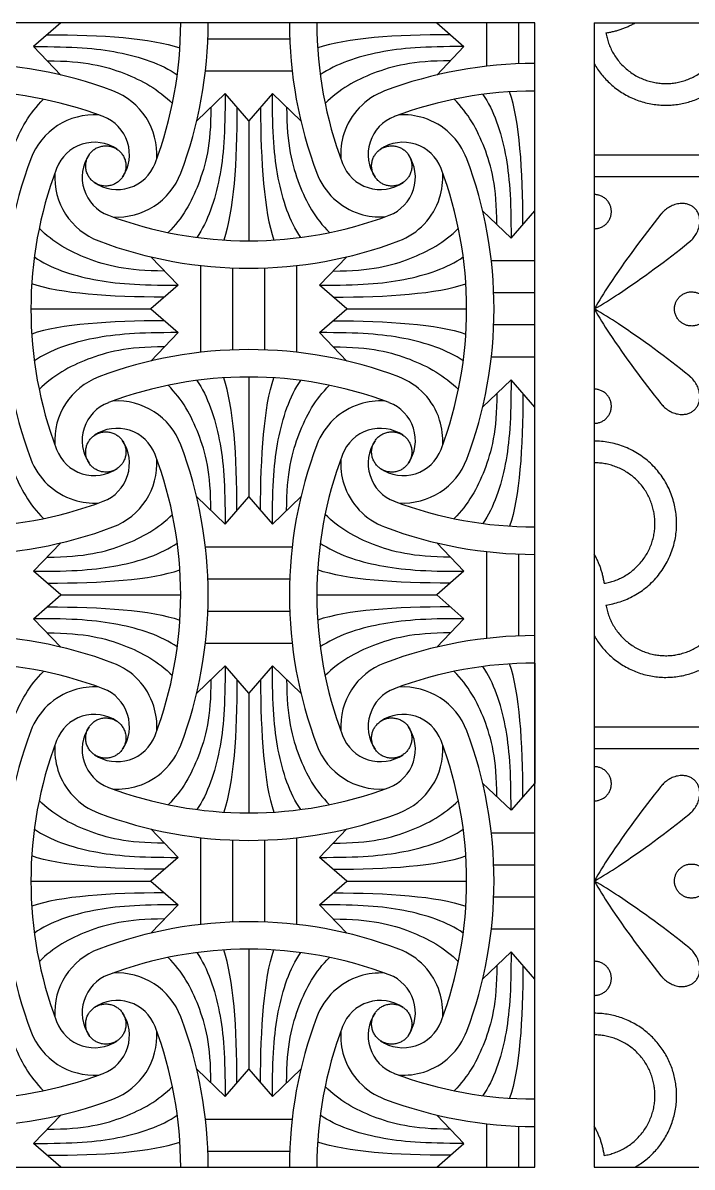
# Model space of a CAD drawing. Header units: millimetres. Extents: x -101 to 102, y -117 to 99.
# Drawn here: x -27.68 to 0.43, y 51.3 to 99.34 of the extents above; entities that cross this region are included whole.
import ezdxf

# ---------------------------------------------------------------- set-up
doc = ezdxf.new("R2010")
doc.units = ezdxf.units.MM
doc.header["$MEASUREMENT"] = 0
doc.layers.add('Layer 03', color=5, linetype='Continuous')

msp = doc.modelspace()

# ---------------------------------------------------------------- linework, layer by layer
at = {"layer": 'Layer 03'}
for p, q in [((-6.177, 99.337), (-54.218, 99.337)), ((-26.08, 99.337), (-27.226, 98.343)), ((-10.294, 99.337), (-10.294, 99.337)), ((-10.294, 99.337), (-9.148, 98.343)), ((-8.195, 97.516), (-8.195, 99.337)), ((-6.849, 97.617), (-6.849, 99.337)), ((-6.177, 51.296), (-6.177, 99.337)), ((-3.675, 99.337), (44.366, 99.337)), ((-19.907, 98.665), (-16.467, 98.665)), ((-20.009, 97.32), (-16.365, 97.32)), ((-18.187, 95.221), (-19.181, 96.366)), ((-17.193, 96.366), (-18.187, 95.221)), ((-6.177, 91.444), (-6.177, 96.477)), ((8.336, 93.787), (-3.675, 93.787)), ((8.336, 92.877), (-3.675, 92.877)), ((-7.171, 90.299), (-6.177, 91.444)), ((-6.177, 91.444), (-6.177, 91.444)), ((-20.205, 85.506), (-20.205, 89.149)), ((-18.86, 85.607), (-18.86, 89.047)), ((-17.514, 85.607), (-17.514, 89.047)), ((-16.169, 85.506), (-16.169, 89.149)), ((-6.177, 89.345), (-7.998, 89.345)), ((-6.177, 89.345), (-6.177, 89.345)), ((-21.158, 88.321), (-22.304, 87.327)), ((-14.07, 87.327), (-15.216, 88.321)), ((-6.177, 88), (-7.897, 88)), ((-22.304, 87.327), (-21.158, 86.333)), ((-15.216, 86.333), (-14.07, 87.327)), ((-6.177, 86.655), (-7.897, 86.655)), ((-6.177, 85.309), (-7.998, 85.309)), ((-6.177, 83.21), (-7.171, 84.356)), ((-6.177, 78.177), (-6.177, 83.21)), ((-6.177, 83.21), (-6.177, 83.21)), ((-19.181, 78.288), (-18.187, 79.434)), ((-18.187, 79.434), (-17.193, 78.288)), ((-20.009, 77.335), (-16.365, 77.335)), ((-8.195, 73.495), (-8.195, 77.139)), ((-6.849, 73.597), (-6.849, 77.037)), ((-26.08, 75.317), (-27.226, 76.311)), ((-19.907, 75.989), (-16.467, 75.989)), ((-9.148, 76.311), (-10.294, 75.317)), ((-27.226, 74.323), (-26.08, 75.317)), ((-10.294, 75.317), (-9.148, 74.323)), ((-19.907, 74.644), (-16.467, 74.644)), ((-20.009, 73.299), (-16.365, 73.299)), ((-18.187, 71.2), (-19.181, 72.346)), ((-17.193, 72.346), (-18.187, 71.2)), ((-6.177, 72.457), (-6.177, 67.423)), ((8.336, 69.767), (-3.675, 69.767)), ((8.336, 68.857), (-3.675, 68.857)), ((-6.177, 67.423), (-7.171, 66.278)), ((-6.177, 67.423), (-6.177, 67.423)), ((-20.205, 61.485), (-20.205, 65.128)), ((-18.86, 61.587), (-18.86, 65.027)), ((-17.514, 61.587), (-17.514, 65.027)), ((-16.169, 61.485), (-16.169, 65.128)), ((-6.177, 65.324), (-7.998, 65.324)), ((-6.177, 65.324), (-6.177, 65.324)), ((-21.158, 64.301), (-22.304, 63.307)), ((-14.07, 63.307), (-15.216, 64.301)), ((-6.177, 63.979), (-7.897, 63.979)), ((-22.304, 63.307), (-21.158, 62.313)), ((-15.216, 62.313), (-14.07, 63.307)), ((-6.177, 62.634), (-7.897, 62.634)), ((-6.177, 61.289), (-7.998, 61.289)), ((-6.177, 59.19), (-7.171, 60.335)), ((-6.177, 54.157), (-6.177, 59.19)), ((-19.181, 54.268), (-18.187, 55.413)), ((-18.187, 55.413), (-17.193, 54.268)), ((-20.009, 53.314), (-16.365, 53.314)), ((-8.195, 51.296), (-8.195, 53.118)), ((-6.849, 51.296), (-6.849, 53.016)), ((-26.08, 51.296), (-27.226, 52.29)), ((-19.907, 51.969), (-16.467, 51.969)), ((-10.294, 51.296), (-9.148, 52.29)), ((-54.218, 51.296), (-6.177, 51.296)), ((-26.08, 51.296), (-26.08, 51.296))]:
    msp.add_line(p, q, dxfattribs=at)
for points in [[(-3.675, 99.337), (-3.675, 51.296)], [(-26.08, 97.149), (-27.226, 98.343)], [(-10.294, 97.149), (-9.148, 98.343)], [(-20.375, 95.221), (-19.181, 96.366)], [(-15.999, 95.221), (-17.193, 96.366)], [(-18.187, 95.221), (-18.187, 90.188)], [(-8.365, 91.444), (-7.171, 90.299)], [(-22.304, 89.515), (-21.158, 88.321)], [(-14.07, 89.515), (-15.216, 88.321)], [(-27.337, 87.327), (-22.304, 87.327)], [(-16.169, 87.327), (-16.169, 87.327)], [(-14.07, 87.327), (-9.037, 87.327)], [(-22.304, 85.139), (-21.158, 86.333)], [(-14.07, 85.139), (-15.216, 86.333)], [(-18.187, 84.467), (-18.187, 79.434)], [(-8.365, 83.21), (-7.171, 84.356)], [(-20.375, 79.434), (-19.181, 78.288)], [(-15.999, 79.434), (-17.193, 78.288)], [(-26.08, 77.505), (-27.226, 76.311)], [(-10.294, 77.505), (-9.148, 76.311)], [(-26.08, 75.317), (-21.047, 75.317)], [(-15.327, 75.317), (-10.294, 75.317)], [(-26.08, 73.129), (-27.226, 74.323)], [(-10.294, 73.129), (-9.148, 74.323)], [(-20.375, 71.2), (-19.181, 72.346)], [(-15.999, 71.2), (-17.193, 72.346)], [(-18.187, 71.2), (-18.187, 66.167)], [(-8.365, 67.423), (-7.171, 66.278)], [(-22.304, 65.495), (-21.158, 64.301)], [(-14.07, 65.495), (-15.216, 64.301)], [(-27.337, 63.307), (-22.304, 63.307)], [(-16.169, 63.307), (-16.169, 63.307)], [(-14.07, 63.307), (-9.037, 63.307)], [(-22.304, 61.119), (-21.158, 62.313)], [(-14.07, 61.119), (-15.216, 62.313)], [(-18.187, 60.446), (-18.187, 55.413)], [(-8.365, 59.19), (-7.171, 60.335)], [(-20.375, 55.413), (-19.181, 54.268)], [(-15.999, 55.413), (-17.193, 54.268)], [(-26.08, 53.484), (-27.226, 52.29)], [(-10.294, 53.484), (-9.148, 52.29)], [(-3.675, 51.296), (44.366, 51.296)]]:
    msp.add_lwpolyline(points, dxfattribs=at)
for centre, radius, start, end in [((-37.767, 99.337), 16.72, 339.3472, 0), ((-37.767, 99.337), 17.873, 339.3472, 0), ((1.393, 99.337), 17.873, 180, 200.6528), ((1.393, 99.337), 16.72, 180, 200.6528), ((-30.197, 79.757), 17.873, 69.3472, 110.6528), ((-6.177, 79.757), 17.873, 90, 110.6528), ((-30.197, 79.757), 16.72, 69.3472, 110.6528), ((-24.9, 93.812), 2.853, 356.2943, 69.3472), ((-11.474, 93.812), 2.853, 110.6528, 162.3857), ((-6.177, 79.757), 16.72, 90, 110.6528), ((-24.672, 92.625), 2.853, 86.2944, 159.3472), ((-24.9, 93.812), 1.7, 325.8815, 69.3472), ((-11.474, 93.812), 1.7, 110.6528, 214.1185), ((-11.702, 92.625), 2.853, 72.3857, 93.7057), ((-11.702, 92.625), 2.853, 20.6528, 72.3857), ((-11.474, 93.812), 2.853, 162.3857, 183.7057), ((-24.672, 92.625), 1.7, 55.8815, 159.3472), ((-11.702, 92.625), 1.7, 20.6528, 124.1185), ((-23.485, 92.853), 1.7, 145.8815, 249.3472), ((-12.89, 92.853), 1.7, 290.6528, 34.1185), ((-10.617, 87.327), 17.873, 159.3472, 200.6528), ((-10.617, 87.327), 16.72, 159.3472, 200.6528), ((-23.713, 94.04), 1.7, 235.8815, 339.3472), ((-12.661, 94.04), 1.7, 200.6528, 304.1185), ((-25.757, 87.327), 16.72, 339.3472, 20.6528), ((-25.757, 87.327), 17.873, 339.3472, 20.6528), ((-23.485, 92.853), 2.853, 176.2943, 249.3472), ((-23.713, 94.04), 2.853, 266.2943, 339.3472), ((-12.661, 94.04), 2.853, 200.6528, 252.3857), ((-12.89, 92.853), 2.853, 342.3857, 3.7057), ((-12.89, 92.853), 2.853, 290.6528, 342.3857), ((-12.661, 94.04), 2.853, 252.3857, 273.7057), ((30.32, 66.153), 40.071, 141.1298, 146.3838), ((-18.187, 106.907), 16.72, 249.3472, 290.6528), ((-18.187, 106.907), 17.873, 249.3472, 290.6528), ((-24.848, 121.322), 40.071, 303.6162, 308.8702), ((11.927, 78.381), 17.984, 146.3838, 150.17), ((-12.621, 102.929), 17.984, 299.83, 303.6162), ((-12.621, 71.726), 17.984, 56.3838, 60.17), ((11.927, 96.273), 17.984, 209.83, 213.6162), ((-24.848, 53.333), 40.071, 51.1298, 56.3838), ((30.32, 108.501), 40.071, 213.6162, 218.8702), ((-18.187, 67.747), 17.873, 69.3472, 110.6528), ((-23.485, 81.801), 2.853, 110.6528, 183.7057), ((-18.187, 67.747), 16.72, 69.3472, 110.6528), ((-12.89, 81.801), 2.853, 17.6143, 69.3472), ((-23.485, 81.801), 1.7, 110.6528, 214.1185), ((-23.713, 80.614), 2.853, 20.6528, 93.7057), ((-12.661, 80.614), 2.853, 107.6143, 159.3472), ((-12.661, 80.614), 2.853, 86.2943, 107.6143), ((-12.89, 81.801), 1.7, 325.8815, 69.3472), ((-12.89, 81.801), 2.853, 356.2943, 17.6143), ((-23.713, 80.614), 1.7, 20.6528, 124.1185), ((-12.661, 80.614), 1.7, 55.8815, 159.3472), ((-24.9, 80.843), 1.7, 290.6528, 34.1185), ((-11.474, 80.843), 1.7, 145.8815, 249.3472), ((-24.672, 82.03), 1.7, 200.6528, 304.1185), ((-37.767, 75.317), 16.72, 339.3472, 20.6528), ((-37.767, 75.317), 17.873, 339.3472, 20.6528), ((1.393, 75.317), 17.873, 159.3472, 200.6528), ((1.393, 75.317), 16.72, 159.3472, 200.6528), ((-11.702, 82.03), 1.7, 235.8815, 339.3472), ((-24.672, 82.03), 2.853, 200.6528, 252.3857), ((-24.9, 80.843), 2.853, 290.6528, 3.7057), ((-11.474, 80.843), 2.853, 176.2943, 197.6143), ((-11.702, 82.03), 2.853, 266.2943, 339.3472), ((-11.474, 80.843), 2.853, 197.6143, 249.3472), ((-24.672, 82.03), 2.853, 252.3857, 273.7057), ((-30.197, 94.897), 16.72, 249.3472, 290.6528), ((-6.177, 94.897), 16.72, 249.3472, 270), ((-30.197, 94.897), 17.873, 249.3472, 290.6528), ((-6.177, 94.897), 17.873, 249.3472, 270), ((-30.197, 55.737), 17.873, 69.3472, 110.6528), ((-6.177, 55.737), 17.873, 90, 110.6528), ((-30.197, 55.737), 16.72, 69.3472, 110.6528), ((-24.9, 69.791), 2.853, 17.6143, 69.3472), ((-11.474, 69.791), 2.853, 110.6528, 183.7057), ((-6.177, 55.737), 16.72, 90, 110.6528), ((-24.672, 68.604), 2.853, 107.6143, 159.3472), ((-24.672, 68.604), 2.853, 86.2943, 107.6143), ((-24.9, 69.791), 1.7, 325.8815, 69.3472), ((-11.474, 69.791), 1.7, 110.6528, 214.1185), ((-11.702, 68.604), 2.853, 20.6528, 93.7057), ((-24.9, 69.791), 2.853, 356.2943, 17.6143), ((-24.672, 68.604), 1.7, 55.8815, 159.3472), ((-11.702, 68.604), 1.7, 20.6528, 124.1185), ((-23.485, 68.832), 1.7, 145.8815, 249.3472), ((-12.89, 68.832), 1.7, 290.6528, 34.1185), ((-10.617, 63.307), 17.873, 159.3472, 200.6528), ((-10.617, 63.307), 16.72, 159.3472, 200.6528), ((-23.713, 70.019), 1.7, 235.8815, 339.3472), ((-12.661, 70.019), 1.7, 200.6528, 304.1185), ((-25.757, 63.307), 16.72, 339.3472, 20.6528), ((-25.757, 63.307), 17.873, 339.3472, 20.6528), ((-23.485, 68.832), 2.853, 176.2943, 197.6143), ((-23.713, 70.019), 2.853, 287.6143, 339.3472), ((-12.661, 70.019), 2.853, 200.6528, 273.7057), ((-12.89, 68.832), 2.853, 290.6528, 3.7057), ((-23.485, 68.832), 2.853, 197.6143, 249.3472), ((-23.713, 70.019), 2.853, 266.2943, 287.6143), ((30.32, 42.133), 40.071, 141.1298, 146.3838), ((-18.187, 82.887), 16.72, 249.3472, 290.6528), ((-18.187, 82.887), 17.873, 249.3472, 290.6528), ((-24.848, 97.301), 40.071, 303.6162, 308.8702), ((11.927, 54.361), 17.984, 146.3838, 150.17), ((-12.621, 78.908), 17.984, 299.83, 303.6162), ((-12.621, 47.705), 17.984, 56.3838, 60.17), ((11.927, 72.253), 17.984, 209.83, 213.6162), ((-24.848, 29.312), 40.071, 51.1298, 56.3838), ((30.32, 84.48), 40.071, 213.6162, 218.8702), ((-18.187, 43.726), 17.873, 69.3472, 110.6528), ((-23.485, 57.781), 2.853, 110.6528, 183.7057), ((-18.187, 43.726), 16.72, 69.3472, 110.6528), ((-12.89, 57.781), 2.853, 17.6143, 69.3472), ((-23.485, 57.781), 1.7, 110.6528, 214.1185), ((-23.713, 56.594), 2.853, 20.6528, 93.7057), ((-12.661, 56.594), 2.853, 107.6143, 159.3472), ((-12.661, 56.594), 2.853, 86.2943, 107.6143), ((-12.89, 57.781), 1.7, 325.8815, 69.3472), ((-12.89, 57.781), 2.853, 356.2943, 17.6143), ((-23.713, 56.594), 1.7, 20.6528, 124.1185), ((-12.661, 56.594), 1.7, 55.8815, 159.3472), ((-24.9, 56.822), 1.7, 290.6528, 34.1185), ((-11.474, 56.822), 1.7, 145.8815, 249.3472), ((-24.672, 58.009), 1.7, 200.6528, 304.1185), ((-37.767, 51.296), 16.72, 360, 20.6528), ((-37.767, 51.296), 17.873, 360, 20.6528), ((1.393, 51.296), 17.873, 159.3472, 180), ((1.393, 51.296), 16.72, 159.3472, 180), ((-11.702, 58.009), 1.7, 235.8815, 339.3472), ((-24.672, 58.009), 2.853, 200.6528, 273.7057), ((-24.9, 56.822), 2.853, 290.6528, 3.7057), ((-11.474, 56.822), 2.853, 176.2943, 197.6143), ((-11.702, 58.009), 2.853, 287.6143, 339.3472), ((-11.474, 56.822), 2.853, 197.6143, 249.3472), ((-11.702, 58.009), 2.853, 266.2943, 287.6143), ((-30.197, 70.877), 16.72, 249.3472, 290.6528), ((-6.177, 70.877), 16.72, 249.3472, 270), ((-30.197, 70.877), 17.873, 249.3472, 290.6528), ((-6.177, 70.877), 17.873, 249.3472, 270)]:
    msp.add_arc(centre, radius, start, end, dxfattribs=at)
for points, weights, knots in [([(-3.675, 97.623), (-2.356, 95.313), (0.215, 95.996), (2.785, 96.678), (2.785, 99.337)], [1, 0.792622315499, 1, 0.792622315499, 1], [2.567925, 2.567925, 2.567925, 9.059008, 9.059008, 15.55009, 15.55009, 15.55009]), ([(-3.185, 98.917), (-2.798, 96.605), (-0.461, 96.799), (1.876, 96.993), (1.876, 99.337)], [1, 0.735775227624, 1, 0.735775227624, 1], [0.819926, 0.819926, 0.819926, 8.185008, 8.185008, 15.55009, 15.55009, 15.55009]), ([(-23.511, 92.831), (-23.01, 93.512), (-23.691, 94.013), (-24.372, 94.514), (-24.873, 93.834), (-25.374, 93.153), (-24.693, 92.652), (-24.013, 92.15), (-23.511, 92.831)], [1, 0.707106781187, 1, 0.707106781187, 1, 0.707106781187, 1, 0.707106781187, 1], [0, 0, 0, 2.764038, 2.764038, 5.528077, 5.528077, 8.292115, 8.292115, 11.056154, 11.056154, 11.056154]), ([(-11.501, 92.831), (-11, 93.512), (-11.681, 94.013), (-12.361, 94.514), (-12.863, 93.834), (-13.364, 93.153), (-12.683, 92.652), (-12.002, 92.15), (-11.501, 92.831)], [1, 0.707106781187, 1, 0.707106781187, 1, 0.707106781187, 1, 0.707106781187, 1], [0, 0, 0, 2.764038, 2.764038, 5.528077, 5.528077, 8.292115, 8.292115, 11.056154, 11.056154, 11.056154]), ([(-3.675, 90.695), (-2.958, 90.695), (-2.958, 91.412), (-2.958, 92.128), (-3.675, 92.128)], [1, 0.707106781187, 1, 0.707106781187, 1], [6.045576, 6.045576, 6.045576, 7.900515, 7.900515, 9.755455, 9.755455, 9.755455]), ([(0.299, 90.124), (0.352, 90.167), (0.402, 90.216), (1.14, 90.955), (0.547, 91.548), (-0.047, 92.142), (-0.786, 91.403), (-0.835, 91.354), (-0.878, 91.3)], [0.951285441097, 0.97318836636, 1, 0.707106781187, 1, 0.707106781187, 1, 0.97318836636, 0.951285441097], [1.427005, 1.427005, 1.427005, 1.570796, 1.570796, 3.141593, 3.141593, 4.712389, 4.712389, 4.856181, 4.856181, 4.856181]), ([(0.126, 86.669), (0.784, 86.386), (1.068, 87.044), (1.351, 87.701), (0.694, 87.985), (0.036, 88.269), (-0.248, 87.611), (-0.531, 86.953), (0.126, 86.669)], [1, 0.707106781187, 1, 0.707106781187, 1, 0.707106781187, 1, 0.707106781187, 1], [0, 0, 0, 1.85494, 1.85494, 3.709879, 3.709879, 5.564819, 5.564819, 7.419758, 7.419758, 7.419758]), ([(-0.878, 83.354), (-0.835, 83.3), (-0.786, 83.251), (-0.047, 82.512), (0.547, 83.106), (1.14, 83.7), (0.402, 84.438), (0.352, 84.487), (0.299, 84.531)], [0.951285441097, 0.97318836636, 1, 0.707106781187, 1, 0.707106781187, 1, 0.97318836636, 0.951285441097], [1.427005, 1.427005, 1.427005, 1.570796, 1.570796, 3.141593, 3.141593, 4.712389, 4.712389, 4.856181, 4.856181, 4.856181]), ([(-3.675, 82.526), (-2.958, 82.526), (-2.958, 83.243), (-2.958, 83.959), (-3.675, 83.959)], [1, 0.707106781186, 1, 0.707106781186, 1], [2.335696, 2.335696, 2.335696, 4.190636, 4.190636, 6.045576, 6.045576, 6.045576]), ([(-23.511, 80.821), (-23.01, 81.502), (-23.691, 82.003), (-24.372, 82.504), (-24.873, 81.823), (-25.374, 81.143), (-24.693, 80.641), (-24.013, 80.14), (-23.511, 80.821)], [1, 0.707106781187, 1, 0.707106781187, 1, 0.707106781187, 1, 0.707106781187, 1], [0, 0, 0, 2.764038, 2.764038, 5.528077, 5.528077, 8.292115, 8.292115, 11.056154, 11.056154, 11.056154]), ([(-11.501, 80.821), (-11, 81.502), (-11.681, 82.003), (-12.361, 82.504), (-12.863, 81.823), (-13.364, 81.143), (-12.683, 80.641), (-12.002, 80.14), (-11.501, 80.821)], [1, 0.707106781187, 1, 0.707106781187, 1, 0.707106781187, 1, 0.707106781187, 1], [0, 0, 0, 2.764038, 2.764038, 5.528077, 5.528077, 8.292115, 8.292115, 11.056154, 11.056154, 11.056154]), ([(-3.185, 74.897), (0.003, 75.353), (-0.226, 78.565), (-0.455, 81.777), (-3.675, 81.777)], [1, 0.731783704838, 1, 0.731783704838, 1], [0.703603, 0.703603, 0.703603, 8.126846, 8.126846, 15.55009, 15.55009, 15.55009]), ([(-3.255, 75.807), (-0.942, 76.193), (-1.136, 78.53), (-1.33, 80.867), (-3.675, 80.867)], [1, 0.735775227624, 1, 0.735775227624, 1], [0.819926, 0.819926, 0.819926, 8.185008, 8.185008, 15.55009, 15.55009, 15.55009]), ([(-3.675, 73.603), (-2.356, 71.293), (0.215, 71.975), (2.785, 72.657), (2.785, 75.317)], [1, 0.792622315499, 1, 0.792622315499, 1], [2.567925, 2.567925, 2.567925, 9.059008, 9.059008, 15.55009, 15.55009, 15.55009]), ([(-3.185, 74.897), (-2.798, 72.584), (-0.461, 72.778), (1.876, 72.972), (1.876, 75.317)], [1, 0.735775227624, 1, 0.735775227624, 1], [0.819926, 0.819926, 0.819926, 8.185008, 8.185008, 15.55009, 15.55009, 15.55009]), ([(-23.511, 68.811), (-23.01, 69.491), (-23.691, 69.992), (-24.372, 70.494), (-24.873, 69.813), (-25.374, 69.132), (-24.693, 68.631), (-24.013, 68.13), (-23.511, 68.811)], [1, 0.707106781187, 1, 0.707106781187, 1, 0.707106781187, 1, 0.707106781187, 1], [0, 0, 0, 2.764038, 2.764038, 5.528077, 5.528077, 8.292115, 8.292115, 11.056154, 11.056154, 11.056154]), ([(-11.501, 68.811), (-11, 69.491), (-11.681, 69.992), (-12.361, 70.494), (-12.863, 69.813), (-13.364, 69.132), (-12.683, 68.631), (-12.002, 68.13), (-11.501, 68.811)], [1, 0.707106781187, 1, 0.707106781187, 1, 0.707106781187, 1, 0.707106781187, 1], [0, 0, 0, 2.764038, 2.764038, 5.528077, 5.528077, 8.292115, 8.292115, 11.056154, 11.056154, 11.056154]), ([(-3.675, 66.675), (-2.958, 66.675), (-2.958, 67.391), (-2.958, 68.108), (-3.675, 68.108)], [1, 0.707106781187, 1, 0.707106781187, 1], [6.045576, 6.045576, 6.045576, 7.900515, 7.900515, 9.755455, 9.755455, 9.755455]), ([(0.299, 66.103), (0.352, 66.147), (0.402, 66.196), (1.14, 66.934), (0.547, 67.528), (-0.047, 68.121), (-0.786, 67.383), (-0.835, 67.334), (-0.878, 67.28)], [0.951285441097, 0.97318836636, 1, 0.707106781187, 1, 0.707106781187, 1, 0.97318836636, 0.951285441097], [1.427005, 1.427005, 1.427005, 1.570796, 1.570796, 3.141593, 3.141593, 4.712389, 4.712389, 4.856181, 4.856181, 4.856181]), ([(0.126, 62.649), (0.784, 62.365), (1.068, 63.023), (1.351, 63.681), (0.694, 63.964), (0.036, 64.248), (-0.248, 63.59), (-0.531, 62.932), (0.126, 62.649)], [1, 0.707106781187, 1, 0.707106781187, 1, 0.707106781187, 1, 0.707106781187, 1], [0, 0, 0, 1.85494, 1.85494, 3.709879, 3.709879, 5.564819, 5.564819, 7.419758, 7.419758, 7.419758]), ([(-0.878, 59.333), (-0.835, 59.28), (-0.786, 59.23), (-0.047, 58.492), (0.547, 59.085), (1.14, 59.679), (0.402, 60.418), (0.352, 60.467), (0.299, 60.51)], [0.951285441097, 0.97318836636, 1, 0.707106781187, 1, 0.707106781187, 1, 0.97318836636, 0.951285441097], [1.427005, 1.427005, 1.427005, 1.570796, 1.570796, 3.141593, 3.141593, 4.712389, 4.712389, 4.856181, 4.856181, 4.856181]), ([(-3.675, 58.506), (-2.958, 58.506), (-2.958, 59.222), (-2.958, 59.938), (-3.675, 59.938)], [1, 0.707106781186, 1, 0.707106781186, 1], [2.335696, 2.335696, 2.335696, 4.190636, 4.190636, 6.045576, 6.045576, 6.045576]), ([(-23.511, 56.8), (-23.01, 57.481), (-23.691, 57.982), (-24.372, 58.483), (-24.873, 57.803), (-25.374, 57.122), (-24.693, 56.621), (-24.013, 56.12), (-23.511, 56.8)], [1, 0.707106781187, 1, 0.707106781187, 1, 0.707106781187, 1, 0.707106781187, 1], [0, 0, 0, 2.764038, 2.764038, 5.528077, 5.528077, 8.292115, 8.292115, 11.056154, 11.056154, 11.056154]), ([(-11.501, 56.8), (-11, 57.481), (-11.681, 57.982), (-12.361, 58.483), (-12.863, 57.803), (-13.364, 57.122), (-12.683, 56.621), (-12.002, 56.12), (-11.501, 56.8)], [1, 0.707106781187, 1, 0.707106781187, 1, 0.707106781187, 1, 0.707106781187, 1], [0, 0, 0, 2.764038, 2.764038, 5.528077, 5.528077, 8.292115, 8.292115, 11.056154, 11.056154, 11.056154]), ([(-1.96, 51.296), (0.349, 52.615), (-0.333, 55.186), (-1.015, 57.756), (-3.675, 57.756)], [1, 0.7926223155, 1, 0.7926223155, 1], [2.567925, 2.567925, 2.567925, 9.059008, 9.059008, 15.55009, 15.55009, 15.55009]), ([(-3.255, 51.786), (-0.942, 52.173), (-1.136, 54.51), (-1.33, 56.847), (-3.675, 56.847)], [1, 0.735775227624, 1, 0.735775227624, 1], [0.819926, 0.819926, 0.819926, 8.185008, 8.185008, 15.55009, 15.55009, 15.55009])]:
    msp.add_rational_spline(points, weights, degree=2, knots=knots, dxfattribs=at)
for points, weights in [([(-3.185, 98.917), (-2.533, 99.011), (-1.96, 99.337)], [1, 0.982319200133, 1]), ([(-3.255, 75.807), (-3.348, 76.459), (-3.675, 77.031)], [1, 0.982319200134, 1]), ([(-3.255, 51.786), (-3.348, 52.439), (-3.675, 53.011)], [1, 0.982319200134, 1])]:
    msp.add_rational_spline(points, weights, degree=2, dxfattribs=at)
for points in [[(-26.653, 98.84), (-24.362, 98.84), (-22.283, 98.697), (-21.081, 98.284)], [(-9.721, 98.84), (-12.012, 98.84), (-14.092, 98.697), (-15.293, 98.284)], [(-27.226, 98.343), (-25.568, 98.343), (-23.654, 98.216), (-21.854, 97.619), (-21.19, 97.156)], [(-9.148, 98.343), (-10.806, 98.343), (-12.72, 98.216), (-14.52, 97.619), (-15.184, 97.156)], [(-26.653, 97.746), (-25.074, 97.746), (-23.336, 97.297), (-21.983, 96.546), (-21.394, 95.952)], [(-9.721, 97.746), (-11.3, 97.746), (-13.039, 97.297), (-14.391, 96.546), (-14.98, 95.952)], [(-28.606, 90.871), (-28.606, 92.45), (-28.157, 94.189), (-27.406, 95.541), (-26.811, 96.131)], [(-19.181, 96.366), (-19.181, 94.708), (-19.309, 92.794), (-19.905, 90.994), (-20.369, 90.33)], [(-16.005, 90.33), (-16.469, 90.994), (-17.065, 92.794), (-17.193, 94.708), (-17.193, 96.366)], [(-7.768, 90.871), (-7.768, 92.45), (-8.217, 94.189), (-8.968, 95.541), (-9.563, 96.131)], [(-8.359, 96.334), (-7.895, 95.67), (-7.299, 93.871), (-7.171, 91.956), (-7.171, 90.299)], [(-6.674, 90.871), (-6.674, 93.163), (-6.818, 95.242), (-7.23, 96.444)], [(-19.778, 95.793), (-19.778, 94.215), (-20.227, 92.476), (-20.979, 91.123), (-21.573, 90.534)], [(-18.684, 95.793), (-18.684, 93.502), (-18.828, 91.423), (-19.24, 90.221)], [(-17.69, 95.793), (-17.69, 93.502), (-17.546, 91.423), (-17.134, 90.221)], [(-16.596, 95.793), (-16.596, 94.215), (-16.147, 92.476), (-15.395, 91.123), (-14.801, 90.534)], [(-21.731, 88.918), (-23.31, 88.918), (-25.049, 89.367), (-26.401, 90.119), (-26.991, 90.713)], [(-14.643, 88.918), (-13.064, 88.918), (-11.325, 89.367), (-9.973, 90.119), (-9.384, 90.713)], [(-27.194, 89.509), (-26.53, 89.045), (-24.731, 88.449), (-22.816, 88.321), (-21.158, 88.321)], [(-15.216, 88.321), (-13.558, 88.321), (-11.643, 88.449), (-9.844, 89.045), (-9.18, 89.509)], [(-21.731, 87.824), (-24.023, 87.824), (-26.102, 87.968), (-27.304, 88.38)], [(-14.643, 87.824), (-12.351, 87.824), (-10.272, 87.968), (-9.07, 88.38)], [(-21.731, 86.83), (-24.023, 86.83), (-26.102, 86.686), (-27.304, 86.274)], [(-14.643, 86.83), (-12.351, 86.83), (-10.272, 86.686), (-9.07, 86.274)], [(-21.158, 86.333), (-22.816, 86.333), (-24.731, 86.205), (-26.53, 85.609), (-27.194, 85.145)], [(-9.18, 85.145), (-9.844, 85.609), (-11.643, 86.205), (-13.558, 86.333), (-15.216, 86.333)], [(-21.731, 85.736), (-23.31, 85.736), (-25.049, 85.287), (-26.401, 84.536), (-26.991, 83.941)], [(-14.643, 85.736), (-13.064, 85.736), (-11.325, 85.287), (-9.973, 84.536), (-9.384, 83.941)], [(-19.778, 78.861), (-19.778, 80.44), (-20.227, 82.179), (-20.979, 83.531), (-21.573, 84.12)], [(-20.369, 84.324), (-19.905, 83.66), (-19.309, 81.861), (-19.181, 79.946), (-19.181, 78.288)], [(-18.684, 78.861), (-18.684, 81.153), (-18.828, 83.232), (-19.24, 84.434)], [(-17.69, 78.861), (-17.69, 81.153), (-17.546, 83.232), (-17.134, 84.434)], [(-17.193, 78.288), (-17.193, 79.946), (-17.065, 81.861), (-16.469, 83.66), (-16.005, 84.324)], [(-16.596, 78.861), (-16.596, 80.44), (-16.147, 82.179), (-15.395, 83.531), (-14.801, 84.12)], [(-7.171, 84.356), (-7.171, 82.698), (-7.299, 80.783), (-7.895, 78.984), (-8.359, 78.32)], [(-28.606, 83.783), (-28.606, 82.204), (-28.157, 80.465), (-27.406, 79.113), (-26.811, 78.524)], [(-7.768, 83.783), (-7.768, 82.204), (-8.217, 80.465), (-8.968, 79.113), (-9.563, 78.524)], [(-6.674, 83.783), (-6.674, 81.492), (-6.818, 79.412), (-7.23, 78.21)], [(-26.653, 76.908), (-25.074, 76.908), (-23.336, 77.357), (-21.983, 78.109), (-21.394, 78.703)], [(-9.721, 76.908), (-11.3, 76.908), (-13.039, 77.357), (-14.391, 78.109), (-14.98, 78.703)], [(-27.226, 76.311), (-25.568, 76.311), (-23.654, 76.439), (-21.854, 77.035), (-21.19, 77.499)], [(-15.184, 77.499), (-14.52, 77.035), (-12.72, 76.439), (-10.806, 76.311), (-9.148, 76.311)], [(-26.653, 75.814), (-24.362, 75.814), (-22.283, 75.958), (-21.081, 76.37)], [(-9.721, 75.814), (-12.012, 75.814), (-14.092, 75.958), (-15.293, 76.37)], [(-26.653, 74.82), (-24.362, 74.82), (-22.283, 74.676), (-21.081, 74.264)], [(-9.721, 74.82), (-12.012, 74.82), (-14.092, 74.676), (-15.293, 74.264)], [(-21.19, 73.135), (-21.854, 73.599), (-23.654, 74.195), (-25.568, 74.323), (-27.226, 74.323)], [(-9.148, 74.323), (-10.806, 74.323), (-12.72, 74.195), (-14.52, 73.599), (-15.184, 73.135)], [(-26.653, 73.726), (-25.074, 73.726), (-23.336, 73.277), (-21.983, 72.525), (-21.394, 71.931)], [(-9.721, 73.726), (-11.3, 73.726), (-13.039, 73.277), (-14.391, 72.525), (-14.98, 71.931)], [(-28.606, 66.851), (-28.606, 68.429), (-28.157, 70.168), (-27.406, 71.521), (-26.811, 72.11)], [(-19.181, 72.346), (-19.181, 70.688), (-19.309, 68.773), (-19.905, 66.974), (-20.369, 66.31)], [(-16.005, 66.31), (-16.469, 66.974), (-17.065, 68.773), (-17.193, 70.688), (-17.193, 72.346)], [(-7.768, 66.851), (-7.768, 68.429), (-8.217, 70.168), (-8.968, 71.521), (-9.563, 72.11)], [(-7.171, 66.278), (-7.171, 67.936), (-7.299, 69.85), (-7.895, 71.65), (-8.359, 72.314)], [(-6.674, 66.851), (-6.674, 69.142), (-6.818, 71.221), (-7.23, 72.423)], [(-19.778, 71.773), (-19.778, 70.194), (-20.227, 68.455), (-20.979, 67.103), (-21.573, 66.513)], [(-18.684, 71.773), (-18.684, 69.481), (-18.828, 67.402), (-19.24, 66.2)], [(-17.69, 71.773), (-17.69, 69.481), (-17.546, 67.402), (-17.134, 66.2)], [(-16.596, 71.773), (-16.596, 70.194), (-16.147, 68.455), (-15.395, 67.103), (-14.801, 66.513)], [(-21.731, 64.898), (-23.31, 64.898), (-25.049, 65.347), (-26.401, 66.098), (-26.991, 66.692)], [(-14.643, 64.898), (-13.064, 64.898), (-11.325, 65.347), (-9.973, 66.098), (-9.384, 66.692)], [(-27.194, 65.488), (-26.53, 65.025), (-24.731, 64.428), (-22.816, 64.301), (-21.158, 64.301)], [(-15.216, 64.301), (-13.558, 64.301), (-11.643, 64.428), (-9.844, 65.025), (-9.18, 65.488)], [(-21.731, 63.804), (-24.023, 63.804), (-26.102, 63.947), (-27.304, 64.36)], [(-14.643, 63.804), (-12.351, 63.804), (-10.272, 63.947), (-9.07, 64.36)], [(-21.731, 62.81), (-24.023, 62.81), (-26.102, 62.666), (-27.304, 62.253)], [(-14.643, 62.81), (-12.351, 62.81), (-10.272, 62.666), (-9.07, 62.253)], [(-21.158, 62.313), (-22.816, 62.313), (-24.731, 62.185), (-26.53, 61.588), (-27.194, 61.125)], [(-9.18, 61.125), (-9.844, 61.588), (-11.643, 62.185), (-13.558, 62.313), (-15.216, 62.313)], [(-21.731, 61.716), (-23.31, 61.716), (-25.049, 61.266), (-26.401, 60.515), (-26.991, 59.921)], [(-14.643, 61.716), (-13.064, 61.716), (-11.325, 61.266), (-9.973, 60.515), (-9.384, 59.921)], [(-19.778, 54.84), (-19.778, 56.419), (-20.227, 58.158), (-20.979, 59.511), (-21.573, 60.1)], [(-20.369, 60.303), (-19.905, 59.639), (-19.309, 57.84), (-19.181, 55.925), (-19.181, 54.268)], [(-18.684, 54.84), (-18.684, 57.132), (-18.828, 59.211), (-19.24, 60.413)], [(-17.69, 54.84), (-17.69, 57.132), (-17.546, 59.211), (-17.134, 60.413)], [(-17.193, 54.268), (-17.193, 55.925), (-17.065, 57.84), (-16.469, 59.639), (-16.005, 60.303)], [(-16.596, 54.84), (-16.596, 56.419), (-16.147, 58.158), (-15.395, 59.511), (-14.801, 60.1)], [(-7.171, 60.335), (-7.171, 58.678), (-7.299, 56.763), (-7.895, 54.964), (-8.359, 54.3)], [(-28.606, 59.763), (-28.606, 58.184), (-28.157, 56.445), (-27.406, 55.092), (-26.811, 54.503)], [(-7.768, 59.763), (-7.768, 58.184), (-8.217, 56.445), (-8.968, 55.092), (-9.563, 54.503)], [(-6.674, 59.763), (-6.674, 57.471), (-6.818, 55.392), (-7.23, 54.19)], [(-26.653, 52.887), (-25.074, 52.887), (-23.336, 53.337), (-21.983, 54.088), (-21.394, 54.682)], [(-9.721, 52.887), (-11.3, 52.887), (-13.039, 53.337), (-14.391, 54.088), (-14.98, 54.682)], [(-27.226, 52.29), (-25.568, 52.29), (-23.654, 52.418), (-21.854, 53.015), (-21.19, 53.478)], [(-9.148, 52.29), (-10.806, 52.29), (-12.72, 52.418), (-14.52, 53.015), (-15.184, 53.478)], [(-26.653, 51.793), (-24.362, 51.793), (-22.283, 51.937), (-21.081, 52.35)], [(-9.721, 51.793), (-12.012, 51.793), (-14.092, 51.937), (-15.293, 52.35)]]:
    msp.add_open_spline(points, degree=3, dxfattribs=at)

doc.saveas('drawing.dxf')
